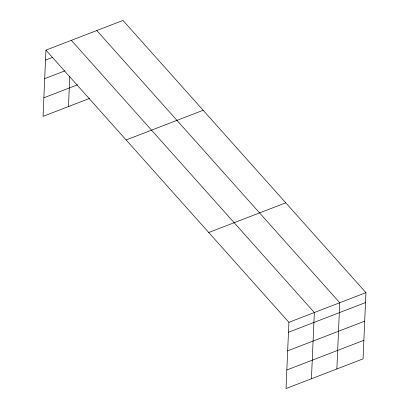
<?xml version="1.0" encoding="UTF-8"?>
<svg xmlns="http://www.w3.org/2000/svg" width="409" height="409" viewBox="0 0 409 409"><rect width="100%" height="100%" fill="white"/><g stroke="black" fill="none" stroke-linecap="round" stroke-linejoin="round"><path stroke-width="0.61" d="M45.946 50.123L288.912 322.323L286.019 388.55L363.054 358.877L365.948 292.65L122.981 20.45L45.946 50.123L43.052 116.35L89.76 98.359M68.477 106.56L69.786 76.503M311.443 378.76L314.332 312.532L71.365 40.333M336.863 368.964L339.756 302.737L96.79 30.537M45.511 60.072L52.603 57.337M44.699 78.646L64.801 70.9M43.865 97.782L77.562 84.796M126.125 139.95L203.161 110.277M208.733 232.496L285.768 202.823M288.912 322.323L365.948 292.65M288.478 332.266L365.513 302.594M287.665 350.84L364.7 321.167M286.832 369.976L363.867 340.303"/></g></svg>
